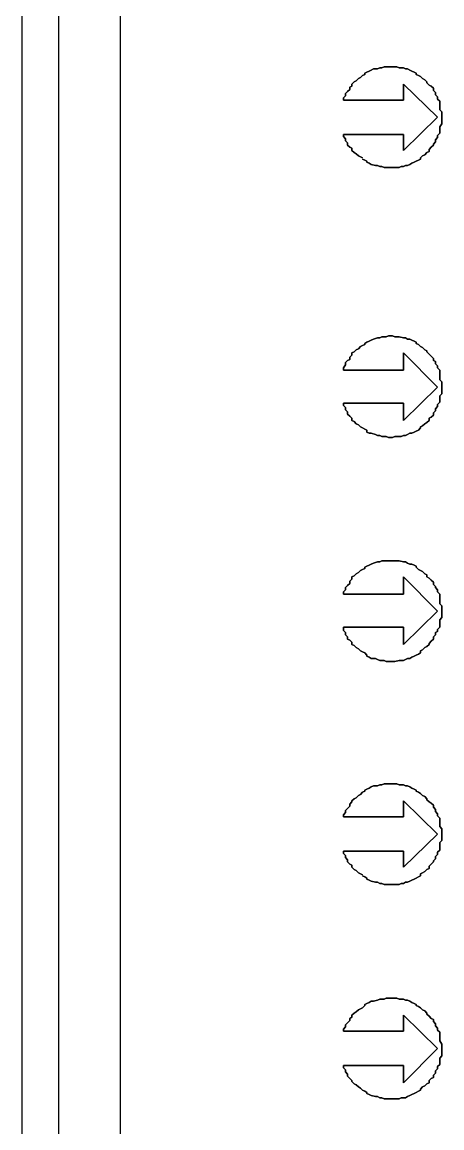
# Model space of a CAD drawing. Header units: metres. Extents: x 2.9 to 42.8, y 1.7 to 28.7.
# Drawn here: x 36.227 to 36.918, y 23.174 to 24.994 of the extents above; entities that cross this region are included whole.
import ezdxf

# ---------------------------------------------------------------- set-up
doc = ezdxf.new("R2010")
doc.units = ezdxf.units.M
doc.layers.add('NEGRO', color=7, linetype='Continuous')
doc.layers.add('RGB_000_184_184', color=7, linetype='Continuous', true_color=0x00b8b8)

msp = doc.modelspace()

# ---------------------------------------------------------------- linework, layer by layer
at = {"layer": 'NEGRO', "lineweight": -3}
for points in [[(36.8124, 24.9167), (36.8159, 24.9185), (36.8124, 24.9167)], [(36.8159, 24.9185), (36.8194, 24.9185), (36.8159, 24.9185)], [(36.8194, 24.9185), (36.8229, 24.9202), (36.8194, 24.9185)], [(36.8229, 24.9202), (36.8265, 24.9202), (36.8229, 24.9202)], [(36.8265, 24.9202), (36.83, 24.9202), (36.8265, 24.9202)], [(36.83, 24.9202), (36.8335, 24.9202), (36.83, 24.9202)], [(36.8335, 24.9202), (36.8371, 24.9202), (36.8335, 24.9202)], [(36.8371, 24.9202), (36.8406, 24.9202), (36.8371, 24.9202)], [(36.8406, 24.9202), (36.8441, 24.9202), (36.8406, 24.9202)], [(36.8441, 24.9202), (36.8476, 24.9185), (36.8441, 24.9202)], [(36.8476, 24.9185), (36.8547, 24.9185), (36.8476, 24.9185)], [(36.8547, 24.9185), (36.8582, 24.9167), (36.8547, 24.9185)], [(36.7771, 24.8973), (36.7806, 24.9008), (36.7771, 24.8973)], [(36.7806, 24.9008), (36.7841, 24.9026), (36.7806, 24.9008)], [(36.7841, 24.9026), (36.7877, 24.9061), (36.7841, 24.9026)], [(36.7877, 24.9061), (36.7912, 24.9079), (36.7877, 24.9061)], [(36.7912, 24.9096), (36.7947, 24.9114), (36.7912, 24.9096)], [(36.7912, 24.9079), (36.7912, 24.9096), (36.7912, 24.9079)], [(36.7947, 24.9114), (36.7982, 24.9132), (36.7947, 24.9114)], [(36.7982, 24.9132), (36.8018, 24.9149), (36.7982, 24.9132)], [(36.8018, 24.9149), (36.8053, 24.9167), (36.8018, 24.9149)], [(36.8053, 24.9167), (36.8124, 24.9167), (36.8053, 24.9167)], [(36.8582, 24.9167), (36.8618, 24.9167), (36.8582, 24.9167)], [(36.8618, 24.9167), (36.8653, 24.9149), (36.8618, 24.9167)], [(36.8653, 24.9149), (36.8688, 24.9132), (36.8653, 24.9149)], [(36.8688, 24.9132), (36.8723, 24.9114), (36.8688, 24.9132)], [(36.8723, 24.9114), (36.8759, 24.9096), (36.8723, 24.9114)], [(36.8759, 24.9096), (36.8759, 24.9079), (36.8759, 24.9096)], [(36.8759, 24.9079), (36.8794, 24.9061), (36.8759, 24.9079)], [(36.8794, 24.9061), (36.8829, 24.9043), (36.8794, 24.9061)], [(36.8829, 24.9043), (36.8864, 24.9008), (36.8829, 24.9043)], [(36.8864, 24.9008), (36.89, 24.8991), (36.8864, 24.9008)], [(36.763, 24.8797), (36.7665, 24.8832), (36.763, 24.8797)], [(36.7665, 24.8867), (36.77, 24.8885), (36.7665, 24.8867)], [(36.7665, 24.8832), (36.7665, 24.8867), (36.7665, 24.8832)], [(36.77, 24.892), (36.7736, 24.8955), (36.77, 24.892)], [(36.77, 24.8885), (36.77, 24.892), (36.77, 24.8885)], [(36.7736, 24.8955), (36.7771, 24.8973), (36.7736, 24.8955)], [(36.9111, 24.8373), (36.8547, 24.892), (36.9111, 24.8373)], [(36.8547, 24.892), (36.8547, 24.8655), (36.8547, 24.892)], [(36.89, 24.8991), (36.8935, 24.8955), (36.89, 24.8991)], [(36.8935, 24.8955), (36.8935, 24.8938), (36.8935, 24.8955)], [(36.8935, 24.8938), (36.897, 24.8902), (36.8935, 24.8938)], [(36.897, 24.8902), (36.9006, 24.8885), (36.897, 24.8902)], [(36.9006, 24.8885), (36.9041, 24.8849), (36.9006, 24.8885)], [(36.9041, 24.8849), (36.9041, 24.8814), (36.9041, 24.8849)], [(36.7559, 24.8691), (36.7594, 24.8726), (36.7559, 24.8691)], [(36.7559, 24.8655), (36.7559, 24.8691), (36.7559, 24.8655)], [(36.8547, 24.8655), (36.7559, 24.8655), (36.8547, 24.8655)], [(36.7594, 24.8761), (36.763, 24.8797), (36.7594, 24.8761)], [(36.7594, 24.8726), (36.7594, 24.8761), (36.7594, 24.8726)], [(36.9041, 24.8814), (36.9076, 24.8779), (36.9041, 24.8814)], [(36.9076, 24.8779), (36.9076, 24.8744), (36.9076, 24.8779)], [(36.9076, 24.8744), (36.9111, 24.8708), (36.9076, 24.8744)], [(36.9111, 24.8708), (36.9111, 24.8673), (36.9111, 24.8708)], [(36.9111, 24.8673), (36.9147, 24.8638), (36.9111, 24.8673)], [(36.9147, 24.8638), (36.9147, 24.8603), (36.9147, 24.8638)], [(36.9147, 24.8603), (36.9147, 24.8567), (36.9147, 24.8603)], [(36.9147, 24.8567), (36.9147, 24.8532), (36.9147, 24.8567)], [(36.9147, 24.8532), (36.9147, 24.8497), (36.9147, 24.8532)], [(36.9147, 24.8497), (36.9182, 24.8461), (36.9147, 24.8497)], [(36.9182, 24.8461), (36.9182, 24.8408), (36.9182, 24.8461)], [(36.8547, 24.7826), (36.9111, 24.8373), (36.8547, 24.7826)], [(36.9182, 24.8408), (36.9182, 24.8373), (36.9182, 24.8408)], [(36.9182, 24.8373), (36.9182, 24.8338), (36.9182, 24.8373)], [(36.9182, 24.8338), (36.9182, 24.8303), (36.9182, 24.8338)], [(36.9182, 24.8303), (36.9182, 24.8267), (36.9182, 24.8303)], [(36.7559, 24.8056), (36.7559, 24.8091), (36.7559, 24.8056)], [(36.7559, 24.8091), (36.8547, 24.8091), (36.7559, 24.8091)], [(36.8547, 24.8091), (36.8547, 24.7826), (36.8547, 24.8091)], [(36.9147, 24.8109), (36.9111, 24.8073), (36.9147, 24.8109)], [(36.9182, 24.8267), (36.9147, 24.8214), (36.9182, 24.8267)], [(36.9147, 24.8214), (36.9147, 24.8179), (36.9147, 24.8214)], [(36.9147, 24.8179), (36.9147, 24.8144), (36.9147, 24.8179)], [(36.9147, 24.8144), (36.9147, 24.8109), (36.9147, 24.8144)], [(36.7594, 24.802), (36.7559, 24.8056), (36.7594, 24.802)], [(36.7594, 24.7985), (36.7594, 24.802), (36.7594, 24.7985)], [(36.763, 24.795), (36.7594, 24.7985), (36.763, 24.795)], [(36.763, 24.7915), (36.763, 24.795), (36.763, 24.7915)], [(36.7665, 24.7879), (36.763, 24.7915), (36.7665, 24.7879)], [(36.9041, 24.7915), (36.9006, 24.7879), (36.9041, 24.7915)], [(36.9076, 24.7968), (36.9041, 24.7932), (36.9076, 24.7968)], [(36.9041, 24.7932), (36.9041, 24.7915), (36.9041, 24.7932)], [(36.9111, 24.8038), (36.9076, 24.8003), (36.9111, 24.8038)], [(36.9076, 24.8003), (36.9076, 24.7968), (36.9076, 24.8003)], [(36.9111, 24.8073), (36.9111, 24.8038), (36.9111, 24.8073)], [(36.77, 24.7862), (36.7665, 24.7879), (36.77, 24.7862)], [(36.77, 24.7826), (36.77, 24.7862), (36.77, 24.7826)], [(36.7736, 24.7791), (36.77, 24.7826), (36.7736, 24.7791)], [(36.7771, 24.7773), (36.7736, 24.7791), (36.7771, 24.7773)], [(36.7806, 24.7738), (36.7771, 24.7773), (36.7806, 24.7738)], [(36.7841, 24.7721), (36.7806, 24.7738), (36.7841, 24.7721)], [(36.8864, 24.7738), (36.8829, 24.7703), (36.8864, 24.7738)], [(36.89, 24.7756), (36.8864, 24.7738), (36.89, 24.7756)], [(36.8935, 24.7791), (36.89, 24.7756), (36.8935, 24.7791)], [(36.897, 24.7809), (36.8935, 24.7791), (36.897, 24.7809)], [(36.9006, 24.7879), (36.897, 24.7844), (36.9006, 24.7879)], [(36.897, 24.7844), (36.897, 24.7809), (36.897, 24.7844)], [(36.7877, 24.7703), (36.7841, 24.7721), (36.7877, 24.7703)], [(36.7912, 24.7668), (36.7877, 24.7685), (36.7912, 24.7668)], [(36.7947, 24.765), (36.7912, 24.7668), (36.7947, 24.765)], [(36.7947, 24.7632), (36.7947, 24.765), (36.7947, 24.7632)], [(36.7982, 24.7615), (36.7947, 24.7632), (36.7982, 24.7615)], [(36.8018, 24.7597), (36.7982, 24.7615), (36.8018, 24.7597)], [(36.8088, 24.7579), (36.8018, 24.7597), (36.8088, 24.7579)], [(36.8124, 24.7579), (36.8088, 24.7579), (36.8124, 24.7579)], [(36.8159, 24.7562), (36.8124, 24.7579), (36.8159, 24.7562)], [(36.8194, 24.7562), (36.8159, 24.7562), (36.8194, 24.7562)], [(36.8229, 24.7544), (36.8194, 24.7562), (36.8229, 24.7544)], [(36.8265, 24.7544), (36.8229, 24.7544), (36.8265, 24.7544)], [(36.83, 24.7544), (36.8265, 24.7544), (36.83, 24.7544)], [(36.8335, 24.7544), (36.83, 24.7544), (36.8335, 24.7544)], [(36.8371, 24.7544), (36.8335, 24.7544), (36.8371, 24.7544)], [(36.8406, 24.7544), (36.8371, 24.7544), (36.8406, 24.7544)], [(36.8476, 24.7544), (36.8406, 24.7544), (36.8476, 24.7544)], [(36.8512, 24.7562), (36.8476, 24.7544), (36.8512, 24.7562)], [(36.8547, 24.7562), (36.8512, 24.7562), (36.8547, 24.7562)], [(36.8582, 24.7579), (36.8547, 24.7562), (36.8582, 24.7579)], [(36.8618, 24.7579), (36.8582, 24.7579), (36.8618, 24.7579)], [(36.8653, 24.7597), (36.8618, 24.7579), (36.8653, 24.7597)], [(36.8688, 24.7615), (36.8653, 24.7597), (36.8688, 24.7615)], [(36.8723, 24.7632), (36.8688, 24.7615), (36.8723, 24.7632)], [(36.8759, 24.765), (36.8723, 24.7632), (36.8759, 24.765)], [(36.8794, 24.7668), (36.8759, 24.765), (36.8794, 24.7668)], [(36.8829, 24.7685), (36.8794, 24.7668), (36.8829, 24.7685)], [(36.8829, 24.7703), (36.8829, 24.7685), (36.8829, 24.7703)], [(36.7877, 24.4616), (36.7912, 24.4634), (36.7877, 24.4616)], [(36.7912, 24.4651), (36.7947, 24.4669), (36.7912, 24.4651)], [(36.7912, 24.4634), (36.7912, 24.4651), (36.7912, 24.4634)], [(36.7947, 24.4669), (36.7982, 24.4687), (36.7947, 24.4669)], [(36.7982, 24.4687), (36.8018, 24.4704), (36.7982, 24.4687)], [(36.8018, 24.4704), (36.8053, 24.4722), (36.8018, 24.4704)], [(36.8053, 24.4722), (36.8124, 24.474), (36.8053, 24.4722)], [(36.8124, 24.474), (36.8159, 24.474), (36.8124, 24.474)], [(36.8159, 24.474), (36.8194, 24.4757), (36.8159, 24.474)], [(36.8194, 24.4757), (36.8229, 24.4757), (36.8194, 24.4757)], [(36.8229, 24.4757), (36.8265, 24.4757), (36.8229, 24.4757)], [(36.8265, 24.4757), (36.83, 24.4775), (36.8265, 24.4757)], [(36.83, 24.4775), (36.8335, 24.4775), (36.83, 24.4775)], [(36.8335, 24.4775), (36.8371, 24.4775), (36.8335, 24.4775)], [(36.8371, 24.4775), (36.8406, 24.4757), (36.8371, 24.4775)], [(36.8406, 24.4757), (36.8441, 24.4757), (36.8406, 24.4757)], [(36.8441, 24.4757), (36.8476, 24.4757), (36.8441, 24.4757)], [(36.8476, 24.4757), (36.8547, 24.474), (36.8476, 24.4757)], [(36.8547, 24.474), (36.8582, 24.474), (36.8547, 24.474)], [(36.8582, 24.474), (36.8618, 24.4722), (36.8582, 24.474)], [(36.8618, 24.4722), (36.8653, 24.4722), (36.8618, 24.4722)], [(36.8653, 24.4722), (36.8688, 24.4704), (36.8653, 24.4722)], [(36.8688, 24.4704), (36.8723, 24.4687), (36.8688, 24.4704)], [(36.8723, 24.4687), (36.8759, 24.4669), (36.8723, 24.4687)], [(36.8759, 24.4669), (36.8759, 24.4651), (36.8759, 24.4669)], [(36.8759, 24.4651), (36.8794, 24.4634), (36.8759, 24.4651)], [(36.8794, 24.4634), (36.8829, 24.4598), (36.8794, 24.4634)], [(36.7665, 24.4422), (36.77, 24.4457), (36.7665, 24.4422)], [(36.77, 24.4493), (36.7736, 24.451), (36.77, 24.4493)], [(36.77, 24.4457), (36.77, 24.4493), (36.77, 24.4457)], [(36.7736, 24.451), (36.7771, 24.4546), (36.7736, 24.451)], [(36.7771, 24.4546), (36.7806, 24.4563), (36.7771, 24.4546)], [(36.7806, 24.4563), (36.7841, 24.4598), (36.7806, 24.4563)], [(36.7841, 24.4598), (36.7877, 24.4616), (36.7841, 24.4598)], [(36.9111, 24.3928), (36.8547, 24.4493), (36.9111, 24.3928)], [(36.8547, 24.4493), (36.8547, 24.421), (36.8547, 24.4493)], [(36.8829, 24.4598), (36.8864, 24.4581), (36.8829, 24.4598)], [(36.8864, 24.4581), (36.89, 24.4546), (36.8864, 24.4581)], [(36.89, 24.4546), (36.8935, 24.4528), (36.89, 24.4546)], [(36.8935, 24.4528), (36.8935, 24.451), (36.8935, 24.4528)], [(36.8935, 24.451), (36.897, 24.4475), (36.8935, 24.451)], [(36.897, 24.4475), (36.9006, 24.444), (36.897, 24.4475)], [(36.7559, 24.4246), (36.7594, 24.4299), (36.7559, 24.4246)], [(36.7594, 24.4334), (36.763, 24.4369), (36.7594, 24.4334)], [(36.7594, 24.4299), (36.7594, 24.4334), (36.7594, 24.4299)], [(36.763, 24.4369), (36.7665, 24.4387), (36.763, 24.4369)], [(36.7665, 24.4387), (36.7665, 24.4422), (36.7665, 24.4387)], [(36.9006, 24.444), (36.9041, 24.4404), (36.9006, 24.444)], [(36.9041, 24.4404), (36.9041, 24.4369), (36.9041, 24.4404)], [(36.9041, 24.4369), (36.9076, 24.4352), (36.9041, 24.4369)], [(36.9076, 24.4352), (36.9076, 24.4316), (36.9076, 24.4352)], [(36.9076, 24.4316), (36.9111, 24.4281), (36.9076, 24.4316)], [(36.9111, 24.4281), (36.9111, 24.4246), (36.9111, 24.4281)], [(36.7559, 24.421), (36.7559, 24.4246), (36.7559, 24.421)], [(36.8547, 24.421), (36.7559, 24.421), (36.8547, 24.421)], [(36.9111, 24.4246), (36.9147, 24.421), (36.9111, 24.4246)], [(36.9147, 24.421), (36.9147, 24.4175), (36.9147, 24.421)], [(36.9147, 24.4175), (36.9147, 24.414), (36.9147, 24.4175)], [(36.9147, 24.414), (36.9147, 24.4087), (36.9147, 24.414)], [(36.9147, 24.4087), (36.9147, 24.4052), (36.9147, 24.4087)], [(36.8547, 24.3381), (36.9111, 24.3928), (36.8547, 24.3381)], [(36.9147, 24.4052), (36.9182, 24.4016), (36.9147, 24.4052)], [(36.9182, 24.4016), (36.9182, 24.3981), (36.9182, 24.4016)], [(36.9182, 24.3981), (36.9182, 24.3928), (36.9182, 24.3981)], [(36.9182, 24.3928), (36.9182, 24.3911), (36.9182, 24.3928)], [(36.9182, 24.3911), (36.9182, 24.3858), (36.9182, 24.3911)], [(36.9182, 24.3822), (36.9147, 24.3787), (36.9182, 24.3822)], [(36.9147, 24.3787), (36.9147, 24.3752), (36.9147, 24.3787)], [(36.9147, 24.3752), (36.9147, 24.3717), (36.9147, 24.3752)], [(36.9182, 24.3858), (36.9182, 24.3822), (36.9182, 24.3858)], [(36.7559, 24.3628), (36.7559, 24.3664), (36.7559, 24.3628)], [(36.7559, 24.3664), (36.8547, 24.3664), (36.7559, 24.3664)], [(36.7594, 24.3593), (36.7559, 24.3628), (36.7594, 24.3593)], [(36.7594, 24.3558), (36.7594, 24.3593), (36.7594, 24.3558)], [(36.763, 24.3522), (36.7594, 24.3558), (36.763, 24.3522)], [(36.8547, 24.3664), (36.8547, 24.3381), (36.8547, 24.3664)], [(36.9076, 24.354), (36.9041, 24.3505), (36.9076, 24.354)], [(36.9111, 24.3611), (36.9076, 24.3575), (36.9111, 24.3611)], [(36.9076, 24.3575), (36.9076, 24.354), (36.9076, 24.3575)], [(36.9147, 24.3681), (36.9111, 24.3646), (36.9147, 24.3681)], [(36.9111, 24.3646), (36.9111, 24.3611), (36.9111, 24.3646)], [(36.9147, 24.3717), (36.9147, 24.3681), (36.9147, 24.3717)], [(36.763, 24.3487), (36.763, 24.3522), (36.763, 24.3487)], [(36.7665, 24.3452), (36.763, 24.3487), (36.7665, 24.3452)], [(36.77, 24.3417), (36.7665, 24.3452), (36.77, 24.3417)], [(36.77, 24.3381), (36.77, 24.3417), (36.77, 24.3381)], [(36.7736, 24.3364), (36.77, 24.3381), (36.7736, 24.3364)], [(36.7771, 24.3328), (36.7736, 24.3364), (36.7771, 24.3328)], [(36.897, 24.3381), (36.8935, 24.3346), (36.897, 24.3381)], [(36.9006, 24.3434), (36.897, 24.3417), (36.9006, 24.3434)], [(36.897, 24.3417), (36.897, 24.3381), (36.897, 24.3417)], [(36.9041, 24.347), (36.9006, 24.3434), (36.9041, 24.347)], [(36.9041, 24.3505), (36.9041, 24.347), (36.9041, 24.3505)], [(36.7806, 24.3311), (36.7771, 24.3328), (36.7806, 24.3311)], [(36.7841, 24.3276), (36.7806, 24.3311), (36.7841, 24.3276)], [(36.7877, 24.3258), (36.7841, 24.3276), (36.7877, 24.3258)], [(36.7912, 24.324), (36.7877, 24.3258), (36.7912, 24.324)], [(36.7947, 24.3223), (36.7912, 24.324), (36.7947, 24.3223)], [(36.7947, 24.3187), (36.7947, 24.3223), (36.7947, 24.3187)], [(36.7982, 24.317), (36.7947, 24.3187), (36.7982, 24.317)], [(36.8723, 24.3187), (36.8688, 24.317), (36.8723, 24.3187)], [(36.8759, 24.3205), (36.8723, 24.3187), (36.8759, 24.3205)], [(36.8794, 24.3223), (36.8759, 24.3205), (36.8794, 24.3223)], [(36.8829, 24.3258), (36.8794, 24.3223), (36.8829, 24.3258)], [(36.8864, 24.3293), (36.8829, 24.3276), (36.8864, 24.3293)], [(36.8829, 24.3276), (36.8829, 24.3258), (36.8829, 24.3276)], [(36.89, 24.3328), (36.8864, 24.3293), (36.89, 24.3328)], [(36.8935, 24.3346), (36.89, 24.3328), (36.8935, 24.3346)], [(36.8018, 24.317), (36.7982, 24.317), (36.8018, 24.317)], [(36.8088, 24.3152), (36.8018, 24.317), (36.8088, 24.3152)], [(36.8124, 24.3134), (36.8088, 24.3152), (36.8124, 24.3134)], [(36.8159, 24.3134), (36.8124, 24.3134), (36.8159, 24.3134)], [(36.8194, 24.3117), (36.8159, 24.3134), (36.8194, 24.3117)], [(36.8229, 24.3117), (36.8194, 24.3117), (36.8229, 24.3117)], [(36.8265, 24.3117), (36.8229, 24.3117), (36.8265, 24.3117)], [(36.83, 24.3099), (36.8265, 24.3117), (36.83, 24.3099)], [(36.8335, 24.3099), (36.83, 24.3099), (36.8335, 24.3099)], [(36.8371, 24.3099), (36.8335, 24.3099), (36.8371, 24.3099)], [(36.8406, 24.3117), (36.8371, 24.3099), (36.8406, 24.3117)], [(36.8476, 24.3117), (36.8406, 24.3117), (36.8476, 24.3117)], [(36.8512, 24.3117), (36.8476, 24.3117), (36.8512, 24.3117)], [(36.8547, 24.3134), (36.8512, 24.3117), (36.8547, 24.3134)], [(36.8582, 24.3134), (36.8547, 24.3134), (36.8582, 24.3134)], [(36.8618, 24.3152), (36.8582, 24.3134), (36.8618, 24.3152)], [(36.8653, 24.317), (36.8618, 24.3152), (36.8653, 24.317)], [(36.8688, 24.317), (36.8653, 24.317), (36.8688, 24.317)], [(36.7947, 24.0983), (36.7982, 24.1), (36.7947, 24.0983)], [(36.7982, 24.1), (36.8018, 24.1018), (36.7982, 24.1)], [(36.8018, 24.1018), (36.8053, 24.1035), (36.8018, 24.1018)], [(36.8053, 24.1035), (36.8124, 24.1053), (36.8053, 24.1035)], [(36.8124, 24.1053), (36.8159, 24.1053), (36.8124, 24.1053)], [(36.8159, 24.1053), (36.8194, 24.1071), (36.8159, 24.1053)], [(36.8194, 24.1071), (36.8229, 24.1071), (36.8194, 24.1071)], [(36.8229, 24.1071), (36.8265, 24.1071), (36.8229, 24.1071)], [(36.8265, 24.1071), (36.83, 24.1071), (36.8265, 24.1071)], [(36.83, 24.1071), (36.8335, 24.1071), (36.83, 24.1071)], [(36.8335, 24.1071), (36.8371, 24.1071), (36.8335, 24.1071)], [(36.8371, 24.1071), (36.8406, 24.1071), (36.8371, 24.1071)], [(36.8406, 24.1071), (36.8441, 24.1071), (36.8406, 24.1071)], [(36.8441, 24.1071), (36.8476, 24.1071), (36.8441, 24.1071)], [(36.8476, 24.1071), (36.8547, 24.1053), (36.8476, 24.1071)], [(36.8547, 24.1053), (36.8582, 24.1053), (36.8547, 24.1053)], [(36.8582, 24.1053), (36.8618, 24.1035), (36.8582, 24.1053)], [(36.8618, 24.1035), (36.8653, 24.1018), (36.8618, 24.1035)], [(36.8653, 24.1018), (36.8688, 24.1018), (36.8653, 24.1018)], [(36.8688, 24.1018), (36.8723, 24.1), (36.8688, 24.1018)], [(36.8723, 24.1), (36.8759, 24.0983), (36.8723, 24.1)], [(36.77, 24.0806), (36.7736, 24.0824), (36.77, 24.0806)], [(36.7736, 24.0824), (36.7771, 24.0859), (36.7736, 24.0824)], [(36.7771, 24.0859), (36.7806, 24.0877), (36.7771, 24.0859)], [(36.7806, 24.0877), (36.7841, 24.0912), (36.7806, 24.0877)], [(36.7841, 24.0912), (36.7877, 24.093), (36.7841, 24.0912)], [(36.7877, 24.093), (36.7912, 24.0947), (36.7877, 24.093)], [(36.7912, 24.0965), (36.7947, 24.0983), (36.7912, 24.0965)], [(36.7912, 24.0947), (36.7912, 24.0965), (36.7912, 24.0947)], [(36.8759, 24.0983), (36.8759, 24.0965), (36.8759, 24.0983)], [(36.8759, 24.0965), (36.8794, 24.093), (36.8759, 24.0965)], [(36.8794, 24.093), (36.8829, 24.0912), (36.8794, 24.093)], [(36.8829, 24.0912), (36.8864, 24.0894), (36.8829, 24.0912)], [(36.8864, 24.0894), (36.89, 24.0859), (36.8864, 24.0894)], [(36.89, 24.0859), (36.8935, 24.0841), (36.89, 24.0859)], [(36.8935, 24.0841), (36.8935, 24.0806), (36.8935, 24.0841)], [(36.7594, 24.063), (36.763, 24.0665), (36.7594, 24.063)], [(36.7594, 24.0594), (36.7594, 24.063), (36.7594, 24.0594)], [(36.763, 24.0665), (36.7665, 24.07), (36.763, 24.0665)], [(36.7665, 24.0736), (36.77, 24.0771), (36.7665, 24.0736)], [(36.7665, 24.07), (36.7665, 24.0736), (36.7665, 24.07)], [(36.77, 24.0771), (36.77, 24.0806), (36.77, 24.0771)], [(36.9111, 24.0242), (36.8547, 24.0806), (36.9111, 24.0242)], [(36.8547, 24.0806), (36.8547, 24.0524), (36.8547, 24.0806)], [(36.8935, 24.0806), (36.897, 24.0788), (36.8935, 24.0806)], [(36.897, 24.0788), (36.9006, 24.0753), (36.897, 24.0788)], [(36.9006, 24.0753), (36.9041, 24.0718), (36.9006, 24.0753)], [(36.9041, 24.0718), (36.9041, 24.0683), (36.9041, 24.0718)], [(36.9041, 24.0683), (36.9076, 24.0647), (36.9041, 24.0683)], [(36.9076, 24.0647), (36.9076, 24.063), (36.9076, 24.0647)], [(36.9076, 24.063), (36.9111, 24.0594), (36.9076, 24.063)], [(36.7559, 24.0559), (36.7594, 24.0594), (36.7559, 24.0559)], [(36.7559, 24.0524), (36.7559, 24.0559), (36.7559, 24.0524)], [(36.8547, 24.0524), (36.7559, 24.0524), (36.8547, 24.0524)], [(36.9111, 24.0594), (36.9111, 24.0559), (36.9111, 24.0594)], [(36.9111, 24.0559), (36.9147, 24.0524), (36.9111, 24.0559)], [(36.9147, 24.0524), (36.9147, 24.0489), (36.9147, 24.0524)], [(36.9147, 24.0489), (36.9147, 24.0436), (36.9147, 24.0489)], [(36.9147, 24.0436), (36.9147, 24.04), (36.9147, 24.0436)], [(36.9147, 24.04), (36.9147, 24.0365), (36.9147, 24.04)], [(36.9147, 24.0365), (36.9182, 24.033), (36.9147, 24.0365)], [(36.9182, 24.033), (36.9182, 24.0295), (36.9182, 24.033)], [(36.9182, 24.0295), (36.9182, 24.0242), (36.9182, 24.0295)], [(36.8547, 23.9695), (36.9111, 24.0242), (36.8547, 23.9695)], [(36.9182, 24.0136), (36.9147, 24.0101), (36.9182, 24.0136)], [(36.9147, 24.0101), (36.9147, 24.0065), (36.9147, 24.0101)], [(36.9182, 24.0242), (36.9182, 24.0224), (36.9182, 24.0242)], [(36.9182, 24.0224), (36.9182, 24.0171), (36.9182, 24.0224)], [(36.9182, 24.0171), (36.9182, 24.0136), (36.9182, 24.0171)], [(36.7559, 23.9924), (36.7559, 23.9977), (36.7559, 23.9924)], [(36.7559, 23.9977), (36.8547, 23.9977), (36.7559, 23.9977)], [(36.7594, 23.9889), (36.7559, 23.9924), (36.7594, 23.9889)], [(36.8547, 23.9977), (36.8547, 23.9695), (36.8547, 23.9977)], [(36.9111, 23.9907), (36.9076, 23.9889), (36.9111, 23.9907)], [(36.9147, 23.9977), (36.9111, 23.9942), (36.9147, 23.9977)], [(36.9111, 23.9942), (36.9111, 23.9907), (36.9111, 23.9942)], [(36.9147, 24.0065), (36.9147, 24.003), (36.9147, 24.0065)], [(36.9147, 24.003), (36.9147, 23.9977), (36.9147, 24.003)], [(36.7594, 23.9854), (36.7594, 23.9889), (36.7594, 23.9854)], [(36.763, 23.9818), (36.7594, 23.9854), (36.763, 23.9818)], [(36.763, 23.9783), (36.763, 23.9818), (36.763, 23.9783)], [(36.7665, 23.9765), (36.763, 23.9783), (36.7665, 23.9765)], [(36.77, 23.973), (36.7665, 23.9765), (36.77, 23.973)], [(36.77, 23.9695), (36.77, 23.973), (36.77, 23.9695)], [(36.9006, 23.9748), (36.897, 23.9712), (36.9006, 23.9748)], [(36.9041, 23.9783), (36.9006, 23.9748), (36.9041, 23.9783)], [(36.9076, 23.9854), (36.9041, 23.9818), (36.9076, 23.9854)], [(36.9041, 23.9818), (36.9041, 23.9783), (36.9041, 23.9818)], [(36.9076, 23.9889), (36.9076, 23.9854), (36.9076, 23.9889)], [(36.7736, 23.9677), (36.77, 23.9695), (36.7736, 23.9677)], [(36.7771, 23.9642), (36.7736, 23.9677), (36.7771, 23.9642)], [(36.7806, 23.9624), (36.7771, 23.9642), (36.7806, 23.9624)], [(36.7841, 23.9589), (36.7806, 23.9624), (36.7841, 23.9589)], [(36.7877, 23.9571), (36.7841, 23.9589), (36.7877, 23.9571)], [(36.7912, 23.9554), (36.7877, 23.9571), (36.7912, 23.9554)], [(36.7947, 23.9518), (36.7912, 23.9554), (36.7947, 23.9518)], [(36.8794, 23.9536), (36.8759, 23.9518), (36.8794, 23.9536)], [(36.8829, 23.9554), (36.8794, 23.9536), (36.8829, 23.9554)], [(36.8864, 23.9607), (36.8829, 23.9589), (36.8864, 23.9607)], [(36.8829, 23.9589), (36.8829, 23.9554), (36.8829, 23.9589)], [(36.89, 23.9642), (36.8864, 23.9607), (36.89, 23.9642)], [(36.8935, 23.966), (36.89, 23.9642), (36.8935, 23.966)], [(36.897, 23.9695), (36.8935, 23.966), (36.897, 23.9695)], [(36.897, 23.9712), (36.897, 23.9695), (36.897, 23.9712)], [(36.7947, 23.9501), (36.7947, 23.9518), (36.7947, 23.9501)], [(36.7982, 23.9483), (36.7947, 23.9501), (36.7982, 23.9483)], [(36.8018, 23.9466), (36.7982, 23.9483), (36.8018, 23.9466)], [(36.8088, 23.9466), (36.8018, 23.9466), (36.8088, 23.9466)], [(36.8124, 23.9448), (36.8088, 23.9466), (36.8124, 23.9448)], [(36.8159, 23.943), (36.8124, 23.9448), (36.8159, 23.943)], [(36.8194, 23.943), (36.8159, 23.943), (36.8194, 23.943)], [(36.8229, 23.943), (36.8194, 23.943), (36.8229, 23.943)], [(36.8265, 23.9413), (36.8229, 23.943), (36.8265, 23.9413)], [(36.83, 23.9413), (36.8265, 23.9413), (36.83, 23.9413)], [(36.8335, 23.9413), (36.83, 23.9413), (36.8335, 23.9413)], [(36.8371, 23.9413), (36.8335, 23.9413), (36.8371, 23.9413)], [(36.8406, 23.9413), (36.8371, 23.9413), (36.8406, 23.9413)], [(36.8476, 23.943), (36.8406, 23.9413), (36.8476, 23.943)], [(36.8512, 23.943), (36.8476, 23.943), (36.8512, 23.943)], [(36.8547, 23.943), (36.8512, 23.943), (36.8547, 23.943)], [(36.8582, 23.9448), (36.8547, 23.943), (36.8582, 23.9448)], [(36.8618, 23.9466), (36.8582, 23.9448), (36.8618, 23.9466)], [(36.8653, 23.9466), (36.8618, 23.9466), (36.8653, 23.9466)], [(36.8688, 23.9483), (36.8653, 23.9466), (36.8688, 23.9483)], [(36.8723, 23.9501), (36.8688, 23.9483), (36.8723, 23.9501)], [(36.8759, 23.9518), (36.8723, 23.9501), (36.8759, 23.9518)], [(36.8018, 23.7349), (36.8053, 23.7367), (36.8018, 23.7349)], [(36.8053, 23.7367), (36.8124, 23.7367), (36.8053, 23.7367)], [(36.8124, 23.7367), (36.8159, 23.7384), (36.8124, 23.7367)], [(36.8159, 23.7384), (36.8194, 23.7384), (36.8159, 23.7384)], [(36.8194, 23.7384), (36.8229, 23.7402), (36.8194, 23.7384)], [(36.8229, 23.7402), (36.8265, 23.7402), (36.8229, 23.7402)], [(36.8265, 23.7402), (36.83, 23.7402), (36.8265, 23.7402)], [(36.83, 23.7402), (36.8335, 23.7402), (36.83, 23.7402)], [(36.8335, 23.7402), (36.8371, 23.7402), (36.8335, 23.7402)], [(36.8371, 23.7402), (36.8406, 23.7402), (36.8371, 23.7402)], [(36.8406, 23.7402), (36.8441, 23.7402), (36.8406, 23.7402)], [(36.8441, 23.7402), (36.8476, 23.7384), (36.8441, 23.7402)], [(36.8476, 23.7384), (36.8547, 23.7384), (36.8476, 23.7384)], [(36.8547, 23.7384), (36.8582, 23.7367), (36.8547, 23.7384)], [(36.8582, 23.7367), (36.8618, 23.7367), (36.8582, 23.7367)], [(36.8618, 23.7367), (36.8653, 23.7349), (36.8618, 23.7367)], [(36.7736, 23.7155), (36.7771, 23.7172), (36.7736, 23.7155)], [(36.7771, 23.7172), (36.7806, 23.7208), (36.7771, 23.7172)], [(36.7806, 23.7208), (36.7841, 23.7225), (36.7806, 23.7208)], [(36.7841, 23.7225), (36.7877, 23.7261), (36.7841, 23.7225)], [(36.7877, 23.7261), (36.7912, 23.7278), (36.7877, 23.7261)], [(36.7912, 23.7296), (36.7947, 23.7314), (36.7912, 23.7296)], [(36.7912, 23.7278), (36.7912, 23.7296), (36.7912, 23.7278)], [(36.7947, 23.7314), (36.7982, 23.7331), (36.7947, 23.7314)], [(36.7982, 23.7331), (36.8018, 23.7349), (36.7982, 23.7331)], [(36.8653, 23.7349), (36.8688, 23.7331), (36.8653, 23.7349)], [(36.8688, 23.7331), (36.8723, 23.7314), (36.8688, 23.7331)], [(36.8723, 23.7314), (36.8759, 23.7296), (36.8723, 23.7314)], [(36.8759, 23.7296), (36.8759, 23.7278), (36.8759, 23.7296)], [(36.8759, 23.7278), (36.8794, 23.7261), (36.8759, 23.7278)], [(36.8794, 23.7261), (36.8829, 23.7243), (36.8794, 23.7261)], [(36.8829, 23.7243), (36.8864, 23.7208), (36.8829, 23.7243)], [(36.8864, 23.7208), (36.89, 23.719), (36.8864, 23.7208)], [(36.89, 23.719), (36.8935, 23.7155), (36.89, 23.719)], [(36.7594, 23.6961), (36.763, 23.6996), (36.7594, 23.6961)], [(36.763, 23.6996), (36.7665, 23.7031), (36.763, 23.6996)], [(36.7665, 23.7067), (36.77, 23.7102), (36.7665, 23.7067)], [(36.7665, 23.7031), (36.7665, 23.7067), (36.7665, 23.7031)], [(36.77, 23.712), (36.7736, 23.7155), (36.77, 23.712)], [(36.77, 23.7102), (36.77, 23.712), (36.77, 23.7102)], [(36.9111, 23.6573), (36.8547, 23.712), (36.9111, 23.6573)], [(36.8547, 23.712), (36.8547, 23.6855), (36.8547, 23.712)], [(36.8935, 23.7155), (36.8935, 23.7137), (36.8935, 23.7155)], [(36.8935, 23.7137), (36.897, 23.7102), (36.8935, 23.7137)], [(36.897, 23.7102), (36.9006, 23.7084), (36.897, 23.7102)], [(36.9006, 23.7084), (36.9041, 23.7049), (36.9006, 23.7084)], [(36.9041, 23.7049), (36.9041, 23.7014), (36.9041, 23.7049)], [(36.9041, 23.7014), (36.9076, 23.6978), (36.9041, 23.7014)], [(36.7559, 23.689), (36.7594, 23.6926), (36.7559, 23.689)], [(36.7559, 23.6855), (36.7559, 23.689), (36.7559, 23.6855)], [(36.8547, 23.6855), (36.7559, 23.6855), (36.8547, 23.6855)], [(36.7594, 23.6926), (36.7594, 23.6961), (36.7594, 23.6926)], [(36.9076, 23.6978), (36.9076, 23.6943), (36.9076, 23.6978)], [(36.9076, 23.6943), (36.9111, 23.6908), (36.9076, 23.6943)], [(36.9111, 23.6908), (36.9111, 23.6873), (36.9111, 23.6908)], [(36.9111, 23.6873), (36.9147, 23.6837), (36.9111, 23.6873)], [(36.9147, 23.6837), (36.9147, 23.6802), (36.9147, 23.6837)], [(36.9147, 23.6802), (36.9147, 23.6767), (36.9147, 23.6802)], [(36.9147, 23.6767), (36.9147, 23.6732), (36.9147, 23.6767)], [(36.9147, 23.6732), (36.9147, 23.6696), (36.9147, 23.6732)], [(36.9147, 23.6696), (36.9182, 23.6661), (36.9147, 23.6696)], [(36.9182, 23.6661), (36.9182, 23.6608), (36.9182, 23.6661)], [(36.8547, 23.6026), (36.9111, 23.6573), (36.8547, 23.6026)], [(36.9182, 23.6467), (36.9147, 23.6432), (36.9182, 23.6467)], [(36.9182, 23.6608), (36.9182, 23.6573), (36.9182, 23.6608)], [(36.9182, 23.6573), (36.9182, 23.6537), (36.9182, 23.6573)], [(36.9182, 23.6537), (36.9182, 23.6502), (36.9182, 23.6537)], [(36.9182, 23.6502), (36.9182, 23.6467), (36.9182, 23.6502)], [(36.7559, 23.6255), (36.7559, 23.6291), (36.7559, 23.6255)], [(36.7559, 23.6291), (36.8547, 23.6291), (36.7559, 23.6291)], [(36.8547, 23.6291), (36.8547, 23.6026), (36.8547, 23.6291)], [(36.9147, 23.6308), (36.9111, 23.6273), (36.9147, 23.6308)], [(36.9111, 23.6273), (36.9111, 23.6238), (36.9111, 23.6273)], [(36.9147, 23.6432), (36.9147, 23.6379), (36.9147, 23.6432)], [(36.9147, 23.6379), (36.9147, 23.6343), (36.9147, 23.6379)], [(36.9147, 23.6343), (36.9147, 23.6308), (36.9147, 23.6343)], [(36.7594, 23.622), (36.7559, 23.6255), (36.7594, 23.622)], [(36.7594, 23.6185), (36.7594, 23.622), (36.7594, 23.6185)], [(36.763, 23.6149), (36.7594, 23.6185), (36.763, 23.6149)], [(36.763, 23.6114), (36.763, 23.6149), (36.763, 23.6114)], [(36.7665, 23.6079), (36.763, 23.6114), (36.7665, 23.6079)], [(36.77, 23.6061), (36.7665, 23.6079), (36.77, 23.6061)], [(36.9006, 23.6079), (36.897, 23.6044), (36.9006, 23.6079)], [(36.9041, 23.6114), (36.9006, 23.6079), (36.9041, 23.6114)], [(36.9076, 23.6167), (36.9041, 23.6132), (36.9076, 23.6167)], [(36.9041, 23.6132), (36.9041, 23.6114), (36.9041, 23.6132)], [(36.9111, 23.6238), (36.9076, 23.6202), (36.9111, 23.6238)], [(36.9076, 23.6202), (36.9076, 23.6167), (36.9076, 23.6202)], [(36.77, 23.6026), (36.77, 23.6061), (36.77, 23.6026)], [(36.7736, 23.5991), (36.77, 23.6026), (36.7736, 23.5991)], [(36.7771, 23.5973), (36.7736, 23.5991), (36.7771, 23.5973)], [(36.7806, 23.5938), (36.7771, 23.5973), (36.7806, 23.5938)], [(36.7841, 23.592), (36.7806, 23.5938), (36.7841, 23.592)], [(36.7877, 23.5903), (36.7841, 23.592), (36.7877, 23.5903)], [(36.8864, 23.5938), (36.8829, 23.592), (36.8864, 23.5938)], [(36.8829, 23.592), (36.8829, 23.5885), (36.8829, 23.592)], [(36.89, 23.5955), (36.8864, 23.5938), (36.89, 23.5955)], [(36.8935, 23.5991), (36.89, 23.5955), (36.8935, 23.5991)], [(36.897, 23.6008), (36.8935, 23.5991), (36.897, 23.6008)], [(36.897, 23.6044), (36.897, 23.6008), (36.897, 23.6044)], [(36.7912, 23.5867), (36.7877, 23.5885), (36.7912, 23.5867)], [(36.7947, 23.585), (36.7912, 23.5867), (36.7947, 23.585)], [(36.7947, 23.5832), (36.7947, 23.585), (36.7947, 23.5832)], [(36.7982, 23.5814), (36.7947, 23.5832), (36.7982, 23.5814)], [(36.8018, 23.5797), (36.7982, 23.5814), (36.8018, 23.5797)], [(36.8088, 23.5779), (36.8018, 23.5797), (36.8088, 23.5779)], [(36.8124, 23.5779), (36.8088, 23.5779), (36.8124, 23.5779)], [(36.8159, 23.5761), (36.8124, 23.5779), (36.8159, 23.5761)], [(36.8194, 23.5761), (36.8159, 23.5761), (36.8194, 23.5761)], [(36.8229, 23.5744), (36.8194, 23.5761), (36.8229, 23.5744)], [(36.8265, 23.5744), (36.8229, 23.5744), (36.8265, 23.5744)], [(36.83, 23.5744), (36.8265, 23.5744), (36.83, 23.5744)], [(36.8335, 23.5744), (36.83, 23.5744), (36.8335, 23.5744)], [(36.8371, 23.5744), (36.8335, 23.5744), (36.8371, 23.5744)], [(36.8406, 23.5744), (36.8371, 23.5744), (36.8406, 23.5744)], [(36.8476, 23.5744), (36.8406, 23.5744), (36.8476, 23.5744)], [(36.8512, 23.5761), (36.8476, 23.5744), (36.8512, 23.5761)], [(36.8547, 23.5761), (36.8512, 23.5761), (36.8547, 23.5761)], [(36.8582, 23.5779), (36.8547, 23.5761), (36.8582, 23.5779)], [(36.8618, 23.5779), (36.8582, 23.5779), (36.8618, 23.5779)], [(36.8653, 23.5797), (36.8618, 23.5779), (36.8653, 23.5797)], [(36.8688, 23.5814), (36.8653, 23.5797), (36.8688, 23.5814)], [(36.8723, 23.5832), (36.8688, 23.5814), (36.8723, 23.5832)], [(36.8759, 23.585), (36.8723, 23.5832), (36.8759, 23.585)], [(36.8794, 23.5867), (36.8759, 23.585), (36.8794, 23.5867)], [(36.8829, 23.5885), (36.8794, 23.5867), (36.8829, 23.5885)], [(36.7841, 23.3698), (36.7877, 23.3715), (36.7841, 23.3698)], [(36.7877, 23.3715), (36.7912, 23.3751), (36.7877, 23.3715)], [(36.7912, 23.3768), (36.7947, 23.3786), (36.7912, 23.3768)], [(36.7912, 23.3751), (36.7912, 23.3768), (36.7912, 23.3751)], [(36.7947, 23.3786), (36.7982, 23.3803), (36.7947, 23.3786)], [(36.7982, 23.3803), (36.8018, 23.3821), (36.7982, 23.3803)], [(36.8018, 23.3821), (36.8053, 23.3821), (36.8018, 23.3821)], [(36.8053, 23.3821), (36.8124, 23.3839), (36.8053, 23.3821)], [(36.8124, 23.3839), (36.8159, 23.3856), (36.8124, 23.3839)], [(36.8159, 23.3856), (36.8194, 23.3856), (36.8159, 23.3856)], [(36.8194, 23.3856), (36.8229, 23.3856), (36.8194, 23.3856)], [(36.8229, 23.3856), (36.8265, 23.3874), (36.8229, 23.3856)], [(36.8265, 23.3874), (36.83, 23.3874), (36.8265, 23.3874)], [(36.83, 23.3874), (36.8335, 23.3874), (36.83, 23.3874)], [(36.8335, 23.3874), (36.8371, 23.3874), (36.8335, 23.3874)], [(36.8371, 23.3874), (36.8406, 23.3874), (36.8371, 23.3874)], [(36.8406, 23.3874), (36.8441, 23.3874), (36.8406, 23.3874)], [(36.8441, 23.3874), (36.8476, 23.3856), (36.8441, 23.3874)], [(36.8476, 23.3856), (36.8547, 23.3856), (36.8476, 23.3856)], [(36.8547, 23.3856), (36.8582, 23.3839), (36.8547, 23.3856)], [(36.8582, 23.3839), (36.8618, 23.3839), (36.8582, 23.3839)], [(36.8618, 23.3839), (36.8653, 23.3821), (36.8618, 23.3839)], [(36.8653, 23.3821), (36.8688, 23.3803), (36.8653, 23.3821)], [(36.8688, 23.3803), (36.8723, 23.3786), (36.8688, 23.3803)], [(36.8723, 23.3786), (36.8759, 23.3768), (36.8723, 23.3786)], [(36.8759, 23.3768), (36.8759, 23.3751), (36.8759, 23.3768)], [(36.8759, 23.3751), (36.8794, 23.3733), (36.8759, 23.3751)], [(36.8794, 23.3733), (36.8829, 23.3715), (36.8794, 23.3733)], [(36.8829, 23.3715), (36.8864, 23.368), (36.8829, 23.3715)], [(36.7665, 23.3539), (36.77, 23.3557), (36.7665, 23.3539)], [(36.7665, 23.3504), (36.7665, 23.3539), (36.7665, 23.3504)], [(36.77, 23.3592), (36.7736, 23.3627), (36.77, 23.3592)], [(36.77, 23.3557), (36.77, 23.3592), (36.77, 23.3557)], [(36.7736, 23.3627), (36.7771, 23.3645), (36.7736, 23.3627)], [(36.7771, 23.3645), (36.7806, 23.368), (36.7771, 23.3645)], [(36.7806, 23.368), (36.7841, 23.3698), (36.7806, 23.368)], [(36.9111, 23.3045), (36.8547, 23.3592), (36.9111, 23.3045)], [(36.8547, 23.3592), (36.8547, 23.3327), (36.8547, 23.3592)], [(36.8864, 23.368), (36.89, 23.3662), (36.8864, 23.368)], [(36.89, 23.3662), (36.8935, 23.3627), (36.89, 23.3662)], [(36.8935, 23.3627), (36.8935, 23.3609), (36.8935, 23.3627)], [(36.8935, 23.3609), (36.897, 23.3574), (36.8935, 23.3609)], [(36.897, 23.3574), (36.9006, 23.3539), (36.897, 23.3574)], [(36.9006, 23.3539), (36.9041, 23.3521), (36.9006, 23.3539)], [(36.7559, 23.3362), (36.7594, 23.3398), (36.7559, 23.3362)], [(36.7559, 23.3327), (36.7559, 23.3362), (36.7559, 23.3327)], [(36.7594, 23.3433), (36.763, 23.3468), (36.7594, 23.3433)], [(36.7594, 23.3398), (36.7594, 23.3433), (36.7594, 23.3398)], [(36.763, 23.3468), (36.7665, 23.3504), (36.763, 23.3468)], [(36.9041, 23.3521), (36.9041, 23.3486), (36.9041, 23.3521)], [(36.9041, 23.3486), (36.9076, 23.3451), (36.9041, 23.3486)], [(36.9076, 23.3451), (36.9076, 23.3415), (36.9076, 23.3451)], [(36.9076, 23.3415), (36.9111, 23.338), (36.9076, 23.3415)], [(36.9111, 23.338), (36.9111, 23.3345), (36.9111, 23.338)], [(36.8547, 23.3327), (36.7559, 23.3327), (36.8547, 23.3327)], [(36.9111, 23.3345), (36.9147, 23.331), (36.9111, 23.3345)], [(36.9147, 23.331), (36.9147, 23.3274), (36.9147, 23.331)], [(36.9147, 23.3274), (36.9147, 23.3239), (36.9147, 23.3274)], [(36.9147, 23.3239), (36.9147, 23.3204), (36.9147, 23.3239)], [(36.9147, 23.3204), (36.9147, 23.3168), (36.9147, 23.3204)], [(36.9147, 23.3168), (36.9182, 23.3116), (36.9147, 23.3168)], [(36.8547, 23.2481), (36.9111, 23.3045), (36.8547, 23.2481)], [(36.9182, 23.3116), (36.9182, 23.308), (36.9182, 23.3116)], [(36.9182, 23.308), (36.9182, 23.3045), (36.9182, 23.308)], [(36.9182, 23.3045), (36.9182, 23.301), (36.9182, 23.3045)], [(36.9182, 23.301), (36.9182, 23.2974), (36.9182, 23.301)], [(36.9182, 23.2922), (36.9147, 23.2886), (36.9182, 23.2922)], [(36.9147, 23.2886), (36.9147, 23.2851), (36.9147, 23.2886)], [(36.9147, 23.2851), (36.9147, 23.2816), (36.9147, 23.2851)], [(36.9147, 23.2816), (36.9147, 23.278), (36.9147, 23.2816)], [(36.9182, 23.2974), (36.9182, 23.2922), (36.9182, 23.2974)], [(36.7559, 23.2728), (36.7559, 23.2763), (36.7559, 23.2728)], [(36.7559, 23.2763), (36.8547, 23.2763), (36.7559, 23.2763)], [(36.7594, 23.2692), (36.7559, 23.2728), (36.7594, 23.2692)], [(36.7594, 23.2657), (36.7594, 23.2692), (36.7594, 23.2657)], [(36.763, 23.2622), (36.7594, 23.2657), (36.763, 23.2622)], [(36.763, 23.2586), (36.763, 23.2622), (36.763, 23.2586)], [(36.8547, 23.2763), (36.8547, 23.2481), (36.8547, 23.2763)], [(36.9076, 23.2639), (36.9041, 23.2604), (36.9076, 23.2639)], [(36.9111, 23.271), (36.9076, 23.2675), (36.9111, 23.271)], [(36.9076, 23.2675), (36.9076, 23.2639), (36.9076, 23.2675)], [(36.9147, 23.278), (36.9111, 23.2745), (36.9147, 23.278)], [(36.9111, 23.2745), (36.9111, 23.271), (36.9111, 23.2745)], [(36.7665, 23.2551), (36.763, 23.2586), (36.7665, 23.2551)], [(36.77, 23.2516), (36.7665, 23.2551), (36.77, 23.2516)], [(36.77, 23.2498), (36.77, 23.2516), (36.77, 23.2498)], [(36.7736, 23.2463), (36.77, 23.2498), (36.7736, 23.2463)], [(36.7771, 23.2445), (36.7736, 23.2463), (36.7771, 23.2445)], [(36.7806, 23.241), (36.7771, 23.2445), (36.7806, 23.241)], [(36.8935, 23.2463), (36.89, 23.2428), (36.8935, 23.2463)], [(36.897, 23.2481), (36.8935, 23.2463), (36.897, 23.2481)], [(36.9006, 23.2551), (36.897, 23.2516), (36.9006, 23.2551)], [(36.897, 23.2516), (36.897, 23.2481), (36.897, 23.2516)], [(36.9041, 23.2569), (36.9006, 23.2551), (36.9041, 23.2569)], [(36.9041, 23.2604), (36.9041, 23.2569), (36.9041, 23.2604)], [(36.7841, 23.2392), (36.7806, 23.241), (36.7841, 23.2392)], [(36.7877, 23.2357), (36.7841, 23.2392), (36.7877, 23.2357)], [(36.7912, 23.2339), (36.7877, 23.2357), (36.7912, 23.2339)], [(36.7947, 23.2322), (36.7912, 23.2339), (36.7947, 23.2322)], [(36.7947, 23.2304), (36.7947, 23.2322), (36.7947, 23.2304)], [(36.7982, 23.2287), (36.7947, 23.2304), (36.7982, 23.2287)], [(36.8018, 23.2269), (36.7982, 23.2287), (36.8018, 23.2269)], [(36.8088, 23.2251), (36.8018, 23.2269), (36.8088, 23.2251)], [(36.8653, 23.2269), (36.8618, 23.2251), (36.8653, 23.2269)], [(36.8688, 23.2287), (36.8653, 23.2269), (36.8688, 23.2287)], [(36.8723, 23.2304), (36.8688, 23.2287), (36.8723, 23.2304)], [(36.8759, 23.2322), (36.8723, 23.2304), (36.8759, 23.2322)], [(36.8794, 23.2339), (36.8759, 23.2322), (36.8794, 23.2339)], [(36.8829, 23.2357), (36.8794, 23.2339), (36.8829, 23.2357)], [(36.8864, 23.241), (36.8829, 23.2375), (36.8864, 23.241)], [(36.8829, 23.2375), (36.8829, 23.2357), (36.8829, 23.2375)], [(36.89, 23.2428), (36.8864, 23.241), (36.89, 23.2428)], [(36.8124, 23.2251), (36.8088, 23.2251), (36.8124, 23.2251)], [(36.8159, 23.2234), (36.8124, 23.2251), (36.8159, 23.2234)], [(36.8194, 23.2234), (36.8159, 23.2234), (36.8194, 23.2234)], [(36.8229, 23.2216), (36.8194, 23.2234), (36.8229, 23.2216)], [(36.8265, 23.2216), (36.8229, 23.2216), (36.8265, 23.2216)], [(36.83, 23.2216), (36.8265, 23.2216), (36.83, 23.2216)], [(36.8335, 23.2216), (36.83, 23.2216), (36.8335, 23.2216)], [(36.8371, 23.2216), (36.8335, 23.2216), (36.8371, 23.2216)], [(36.8406, 23.2216), (36.8371, 23.2216), (36.8406, 23.2216)], [(36.8476, 23.2216), (36.8406, 23.2216), (36.8476, 23.2216)], [(36.8512, 23.2234), (36.8476, 23.2216), (36.8512, 23.2234)], [(36.8547, 23.2234), (36.8512, 23.2234), (36.8547, 23.2234)], [(36.8582, 23.2234), (36.8547, 23.2234), (36.8582, 23.2234)], [(36.8618, 23.2251), (36.8582, 23.2234), (36.8618, 23.2251)]]:
    msp.add_lwpolyline(points, dxfattribs=at)
at = {"layer": 'RGB_000_184_184', "lineweight": -3}
for points in [[(36.2268, 22.9094), (36.2268, 27.5114), (36.2867, 27.5114), (36.2867, 22.9094)], [(36.389, 10.9432), (36.389, 25.1248)]]:
    msp.add_lwpolyline(points, dxfattribs=at)

doc.saveas('drawing.dxf')
